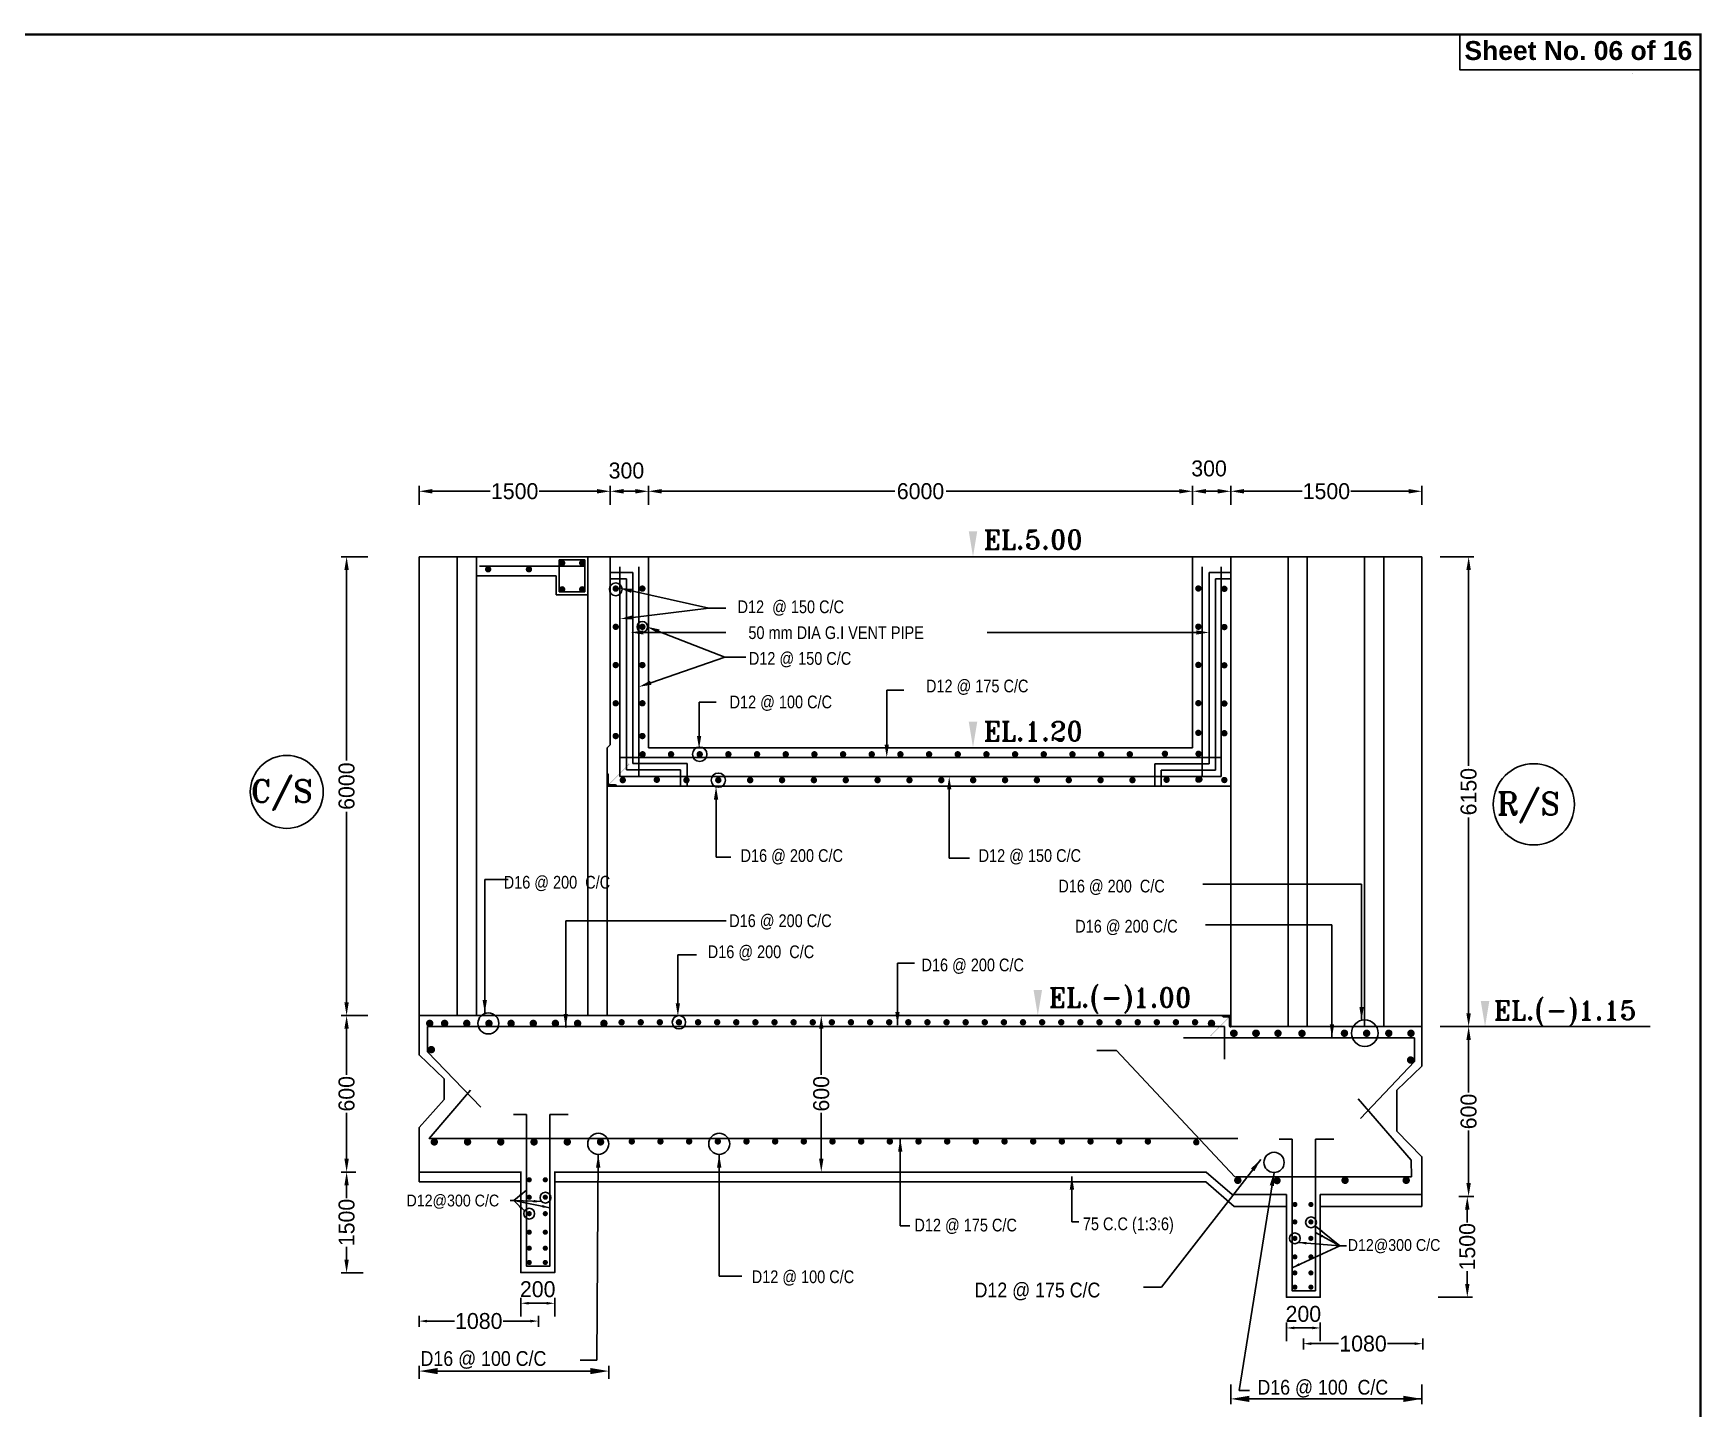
# Model space of a CAD drawing. Extents: x -377620 to 406987, y -326460 to -226264.
# Drawn here: x 50900 to 82320, y -252482 to -226584 of the extents above; entities that cross this region are included whole.
import ezdxf

# ---------------------------------------------------------------- set-up
doc = ezdxf.new("R2010")
doc.units = 0
doc.header["$LTSCALE"] = 300
doc.header["$MEASUREMENT"] = 0
doc.layers.get('DEFPOINTS').update_dxf_attribs({"linetype": 'CONTINUOUS'})
doc.layers.add('LINE', color=7, linetype='CONTINUOUS')
doc.styles.add('BIG', font='ROMANT.SHX')
doc.dimstyles.new('3', dxfattribs={"dimtxt": 225, "dimasz": 350, "dimexe": 100, "dimexo": 25, "dimgap": 9, "dimtad": 0, "dimdec": 0, "dimzin": 0, "dimdsep": 46, "dimtxsty": 'Standard', "dimcen": 0, "dimclrd": 5, "dimclre": 6, "dimclrt": 256, "dimadec": 0, "dimazin": 0, "dimtfac": 1, "dimtdec": 0, "dimtofl": 0, "dimtmove": 2, "dimatfit": 3, "dimfxl": 1, "dimtolj": 1, "dimtzin": 0, "dimarcsym": 0})

# ---------------------------------------------------------------- blocks, each defined once
blk = doc.blocks.new('*D362')
at = {"layer": 'DEFPOINTS', "color": 0}
for p in [(62485, -235207), (61765, -235486), (62485, -235486)]:
    blk.add_point(p, dxfattribs=at)
at = {"layer": 'LINE', "color": 7, "lineweight": -2}
for p, q in [((61765, -235461), (61765, -235107)), ((62015, -235207), (62235, -235207)), ((62485, -235461), (62485, -235107))]:
    blk.add_line(p, q, dxfattribs=at)
at = {"layer": 'LINE', "color": 7}
for points in [[(62015, -235165), (62015, -235249), (61765, -235207)], [(62235, -235165), (62235, -235249), (62485, -235207)]]:
    blk.add_solid(points, dxfattribs=at)
at = {"layer": 'LINE', "color": 7, "insert": (62070, -234818), "char_height": 300, "attachment_point": 5}
blk.add_mtext('\\A1;300', dxfattribs=at)
blk = doc.blocks.new('*D363')
at = {"layer": 'DEFPOINTS', "color": 0}
for p in [(61765, -235207), (58165, -235486), (61765, -235486)]:
    blk.add_point(p, dxfattribs=at)
at = {"layer": 'LINE', "color": 7, "lineweight": -2}
for p, q in [((58165, -235461), (58165, -235107)), ((58415, -235207), (59506, -235207)), ((61515, -235207), (60424, -235207)), ((61765, -235461), (61765, -235107))]:
    blk.add_line(p, q, dxfattribs=at)
at = {"layer": 'LINE', "color": 7}
for points in [[(58415, -235165), (58415, -235249), (58165, -235207)], [(61515, -235165), (61515, -235249), (61765, -235207)]]:
    blk.add_solid(points, dxfattribs=at)
at = {"layer": 'LINE', "color": 7, "insert": (59965, -235207), "char_height": 300, "attachment_point": 5}
blk.add_mtext('\\A1;1500', dxfattribs=at)
blk = doc.blocks.new('*D364')
at = {"layer": 'DEFPOINTS', "color": 0}
for p in [(72733, -235207), (62485, -235486), (72733, -235486)]:
    blk.add_point(p, dxfattribs=at)
at = {"layer": 'LINE', "color": 7, "lineweight": -2}
for p, q in [((62485, -235461), (62485, -235107)), ((62735, -235207), (67125, -235207)), ((72483, -235207), (68093, -235207)), ((72733, -235461), (72733, -235107))]:
    blk.add_line(p, q, dxfattribs=at)
at = {"layer": 'LINE', "color": 7}
for points in [[(62735, -235165), (62735, -235249), (62485, -235207)], [(72483, -235165), (72483, -235249), (72733, -235207)]]:
    blk.add_solid(points, dxfattribs=at)
at = {"layer": 'LINE', "color": 7, "insert": (67609, -235207), "char_height": 300, "attachment_point": 5}
blk.add_mtext('\\A1;6000', dxfattribs=at)
blk = doc.blocks.new('*D365')
at = {"layer": 'DEFPOINTS', "color": 0}
for p in [(73453, -235207), (72733, -235486), (73453, -235486)]:
    blk.add_point(p, dxfattribs=at)
at = {"layer": 'LINE', "color": 7, "lineweight": -2}
for p, q in [((72733, -235461), (72733, -235107)), ((72983, -235207), (73203, -235207)), ((73453, -235461), (73453, -235107))]:
    blk.add_line(p, q, dxfattribs=at)
at = {"layer": 'LINE', "color": 7}
for points in [[(72983, -235165), (72983, -235249), (72733, -235207)], [(73203, -235165), (73203, -235249), (73453, -235207)]]:
    blk.add_solid(points, dxfattribs=at)
at = {"layer": 'LINE', "color": 7, "insert": (73043, -234778), "char_height": 300, "attachment_point": 5}
blk.add_mtext('\\A1;300', dxfattribs=at)
blk = doc.blocks.new('*D366')
at = {"layer": 'DEFPOINTS', "color": 0}
for p in [(77053, -235207), (73453, -235486), (77053, -235486)]:
    blk.add_point(p, dxfattribs=at)
at = {"layer": 'LINE', "color": 7, "lineweight": -2}
for p, q in [((73453, -235461), (73453, -235107)), ((73703, -235207), (74794, -235207)), ((76803, -235207), (75712, -235207)), ((77053, -235461), (77053, -235107))]:
    blk.add_line(p, q, dxfattribs=at)
at = {"layer": 'LINE', "color": 7}
for points in [[(73703, -235165), (73703, -235249), (73453, -235207)], [(76803, -235165), (76803, -235249), (77053, -235207)]]:
    blk.add_solid(points, dxfattribs=at)
at = {"layer": 'LINE', "color": 7, "insert": (75253, -235207), "char_height": 300, "attachment_point": 5}
blk.add_mtext('\\A1;1500', dxfattribs=at)
blk = doc.blocks.new('*D367')
at = {"layer": 'DEFPOINTS', "color": 0}
for p in [(56800, -236440), (57225, -236440), (57225, -245080)]:
    blk.add_point(p, dxfattribs=at)
at = {"layer": 'LINE', "color": 7, "lineweight": -2}
for p, q in [((57200, -236440), (56700, -236440)), ((56800, -236690), (56800, -240276)), ((56800, -244830), (56800, -241244)), ((57200, -245080), (56700, -245080))]:
    blk.add_line(p, q, dxfattribs=at)
at = {"layer": 'LINE', "color": 7}
for points in [[(56758, -236690), (56841, -236690), (56800, -236440)], [(56758, -244830), (56841, -244830), (56800, -245080)]]:
    blk.add_solid(points, dxfattribs=at)
at = {"layer": 'LINE', "color": 7, "insert": (56800, -240760), "char_height": 300, "attachment_point": 5, "rotation": 90}
blk.add_mtext('\\A1;6000', dxfattribs=at)
blk = doc.blocks.new('*D368')
at = {"layer": 'DEFPOINTS', "color": 0}
for p in [(77748, -245288), (77748, -248485), (77932, -248485)]:
    blk.add_point(p, dxfattribs=at)
at = {"layer": 'LINE', "color": 7, "lineweight": -2}
for p, q in [((77773, -245288), (78032, -245288)), ((77932, -245538), (77932, -246528)), ((77932, -248235), (77932, -247246)), ((77773, -248485), (78032, -248485))]:
    blk.add_line(p, q, dxfattribs=at)
at = {"layer": 'LINE', "color": 7}
for points in [[(77890, -245538), (77973, -245538), (77932, -245288)], [(77890, -248235), (77973, -248235), (77932, -248485)]]:
    blk.add_solid(points, dxfattribs=at)
at = {"layer": 'LINE', "color": 7, "insert": (77932, -246887), "char_height": 300, "attachment_point": 5, "rotation": 90}
blk.add_mtext('\\A1;600', dxfattribs=at)
blk = doc.blocks.new('*D369')
at = {"layer": 'DEFPOINTS', "color": 0}
for p in [(57000, -245080), (56800, -248027), (56986, -248027)]:
    blk.add_point(p, dxfattribs=at)
at = {"layer": 'LINE', "color": 7, "lineweight": -2}
for p, q in [((56975, -245080), (56700, -245080)), ((56800, -245330), (56800, -246194)), ((56800, -247777), (56800, -246912)), ((56961, -248027), (56700, -248027))]:
    blk.add_line(p, q, dxfattribs=at)
at = {"layer": 'LINE', "color": 7}
for points in [[(56758, -245330), (56841, -245330), (56800, -245080)], [(56758, -247777), (56841, -247777), (56800, -248027)]]:
    blk.add_solid(points, dxfattribs=at)
at = {"layer": 'LINE', "color": 7, "insert": (56800, -246553), "char_height": 300, "attachment_point": 5, "rotation": 90}
blk.add_mtext('\\A1;600', dxfattribs=at)
blk = doc.blocks.new('*D370')
at = {"layer": 'DEFPOINTS', "color": 0}
for p in [(65587, -245080), (65587, -248027), (65740, -248027)]:
    blk.add_point(p, dxfattribs=at)
at = {"layer": 'LINE', "color": 7, "lineweight": -2}
for p, q in [((65612, -245080), (65840, -245080)), ((65740, -245330), (65740, -246194)), ((65740, -247777), (65740, -246912)), ((65612, -248027), (65840, -248027))]:
    blk.add_line(p, q, dxfattribs=at)
at = {"layer": 'LINE', "color": 7}
for points in [[(65698, -245330), (65781, -245330), (65740, -245080)], [(65698, -247777), (65781, -247777), (65740, -248027)]]:
    blk.add_solid(points, dxfattribs=at)
at = {"layer": 'LINE', "color": 7, "insert": (65740, -246553), "char_height": 300, "attachment_point": 5, "rotation": 90}
blk.add_mtext('\\A1;600', dxfattribs=at)
blk = doc.blocks.new('*D379')
at = {"layer": 'DEFPOINTS', "color": 0}
for p in [(77372, -236440), (77932, -236440), (77372, -245288)]:
    blk.add_point(p, dxfattribs=at)
at = {"layer": 'LINE', "color": 7, "lineweight": -2}
for p, q in [((77397, -236440), (78032, -236440)), ((77932, -236690), (77932, -240380)), ((77932, -245038), (77932, -241348)), ((77397, -245288), (78032, -245288))]:
    blk.add_line(p, q, dxfattribs=at)
at = {"layer": 'LINE', "color": 7}
for points in [[(77890, -236690), (77973, -236690), (77932, -236440)], [(77890, -245038), (77973, -245038), (77932, -245288)]]:
    blk.add_solid(points, dxfattribs=at)
at = {"layer": 'LINE', "color": 7, "insert": (77932, -240864), "char_height": 300, "attachment_point": 5, "rotation": 90}
blk.add_mtext('\\A1;6150', dxfattribs=at)
blk = doc.blocks.new('*D757')
at = {"layer": 'DEFPOINTS', "color": 0}
for p in [(60719, -250498), (60080, -250771), (60719, -250771)]:
    blk.add_point(p, dxfattribs=at)
at = {"layer": 'LINE', "color": 7, "lineweight": -2}
for p, q in [((60080, -250746), (60080, -250398)), ((60719, -250746), (60719, -250398)), ((60230, -250498), (60569, -250498))]:
    blk.add_line(p, q, dxfattribs=at)
at = {"layer": 'LINE', "color": 7}
for points in [[(60230, -250473), (60230, -250523), (60080, -250498)], [(60569, -250473), (60569, -250523), (60719, -250498)]]:
    blk.add_solid(points, dxfattribs=at)
at = {"layer": 'LINE', "color": 7, "insert": (60399, -250235), "char_height": 300, "attachment_point": 5}
blk.add_mtext('\\A1;200', dxfattribs=at)
blk = doc.blocks.new('*D758')
at = {"layer": 'DEFPOINTS', "color": 0}
for p in [(58165, -250834), (58165, -250969), (60413, -250969)]:
    blk.add_point(p, dxfattribs=at)
at = {"layer": 'LINE', "color": 7, "lineweight": -2}
for p, q in [((58165, -250944), (58165, -250734)), ((58315, -250834), (58830, -250834)), ((60263, -250834), (59748, -250834)), ((60413, -250944), (60413, -250734))]:
    blk.add_line(p, q, dxfattribs=at)
at = {"layer": 'LINE', "color": 7}
for points in [[(58315, -250809), (58315, -250859), (58165, -250834)], [(60263, -250809), (60263, -250859), (60413, -250834)]]:
    blk.add_solid(points, dxfattribs=at)
at = {"layer": 'LINE', "color": 7, "insert": (59289, -250834), "char_height": 300, "attachment_point": 5}
blk.add_mtext('\\A1;1080', dxfattribs=at)
blk = doc.blocks.new('*D759')
at = {"layer": 'DEFPOINTS', "color": 0}
for p in [(57000, -248027), (56800, -249926), (57137, -249926)]:
    blk.add_point(p, dxfattribs=at)
at = {"layer": 'LINE', "color": 7, "lineweight": -2}
for p, q in [((56975, -248027), (56700, -248027)), ((56800, -248277), (56800, -248518)), ((56800, -249676), (56800, -249436)), ((57112, -249926), (56700, -249926))]:
    blk.add_line(p, q, dxfattribs=at)
at = {"layer": 'LINE', "color": 7}
for points in [[(56758, -248277), (56841, -248277), (56800, -248027)], [(56758, -249676), (56841, -249676), (56800, -249926)]]:
    blk.add_solid(points, dxfattribs=at)
at = {"layer": 'LINE', "color": 7, "insert": (56800, -248977), "char_height": 300, "attachment_point": 5, "rotation": 90}
blk.add_mtext('\\A1;1500', dxfattribs=at)
blk = doc.blocks.new('*D760')
at = {"layer": 'DEFPOINTS', "color": 0}
for p in [(75138, -250963), (74499, -251236), (75138, -251236)]:
    blk.add_point(p, dxfattribs=at)
at = {"layer": 'LINE', "color": 7, "lineweight": -2}
for p, q in [((74499, -251211), (74499, -250863)), ((74649, -250963), (74988, -250963)), ((75138, -251211), (75138, -250863))]:
    blk.add_line(p, q, dxfattribs=at)
at = {"layer": 'LINE', "color": 7}
for points in [[(74649, -250938), (74649, -250988), (74499, -250963)], [(74988, -250938), (74988, -250988), (75138, -250963)]]:
    blk.add_solid(points, dxfattribs=at)
at = {"layer": 'LINE', "color": 7, "insert": (74819, -250700), "char_height": 300, "attachment_point": 5}
blk.add_mtext('\\A1;200', dxfattribs=at)
blk = doc.blocks.new('*D761')
at = {"layer": 'DEFPOINTS', "color": 0}
for p in [(74819, -251259), (74819, -251394), (77067, -251394)]:
    blk.add_point(p, dxfattribs=at)
at = {"layer": 'LINE', "color": 7, "lineweight": -2}
for p, q in [((74819, -251369), (74819, -251159)), ((74969, -251259), (75484, -251259)), ((76917, -251259), (76402, -251259)), ((77067, -251369), (77067, -251159))]:
    blk.add_line(p, q, dxfattribs=at)
at = {"layer": 'LINE', "color": 7}
for points in [[(74969, -251234), (74969, -251284), (74819, -251259)], [(76917, -251234), (76917, -251284), (77067, -251259)]]:
    blk.add_solid(points, dxfattribs=at)
at = {"layer": 'LINE', "color": 7, "insert": (75943, -251259), "char_height": 300, "attachment_point": 5}
blk.add_mtext('\\A1;1080', dxfattribs=at)
blk = doc.blocks.new('*D762')
at = {"layer": 'DEFPOINTS', "color": 0}
for p in [(77723, -248485), (77333, -250384), (77907, -250384)]:
    blk.add_point(p, dxfattribs=at)
at = {"layer": 'LINE', "color": 7, "lineweight": -2}
for p, q in [((77748, -248485), (78007, -248485)), ((77907, -248735), (77907, -248975)), ((77907, -250134), (77907, -249893)), ((77358, -250384), (78007, -250384))]:
    blk.add_line(p, q, dxfattribs=at)
at = {"layer": 'LINE', "color": 7}
for points in [[(77865, -248735), (77948, -248735), (77907, -248485)], [(77865, -250134), (77948, -250134), (77907, -250384)]]:
    blk.add_solid(points, dxfattribs=at)
at = {"layer": 'LINE', "color": 7, "insert": (77907, -249434), "char_height": 300, "attachment_point": 5, "rotation": 90}
blk.add_mtext('\\A1;1500', dxfattribs=at)

msp = doc.modelspace()

# ---------------------------------------------------------------- linework, layer by layer
at = {"layer": 'LINE', "color": 7}
for p, q in [((58164.611, -236439.6802), (58164.611, -245079.6802)), ((58164.611, -236439.6802), (77052.611, -236439.6802)), ((58884.611, -236439.6802), (58884.611, -245079.6802)), ((59244.611, -236439.6802), (59244.611, -245079.6802)), ((60804.611, -236499.6802), (60804.611, -237099.6802)), ((60804.611, -236499.6802), (61284.611, -236499.6802)), ((61284.611, -236499.6802), (61284.611, -237099.6802)), ((61344.611, -236439.6802), (61344.611, -245079.6802)), ((61764.611, -236439.6802), (61764.611, -239979.6802)), ((62484.611, -236439.6802), (62484.611, -240039.6802)), ((72732.611, -236439.6802), (72732.611, -240039.6802)), ((73452.611, -236439.6802), (73452.611, -240759.6802)), ((74532.611, -236439.6802), (74532.611, -245288.4052)), ((74892.611, -236439.6802), (74892.611, -245288.4052)), ((75972.611, -236439.6802), (75972.611, -245288.4052)), ((76332.611, -236439.6802), (76332.611, -245288.4052)), ((77052.611, -236439.6802), (77052.611, -245288.4052)), ((59244.611, -236799.6802), (60744.611, -236799.6802)), ((59304.611, -236619.6802), (61284.611, -236619.6802)), ((60744.611, -236799.6802), (60744.611, -237159.6802)), ((62191.38, -236734.1439), (61771.38, -236734.1439)), ((62071.38, -236854.1439), (61771.38, -236854.1439)), ((61944.611, -236629.2802), (61944.611, -240579.6802)), ((62071.38, -236854.1439), (62071.38, -240453.3102)), ((62191.38, -236734.1439), (62191.38, -240333.3102)), ((62304.611, -236629.2802), (62304.611, -240579.6802)), ((72912.611, -236629.2802), (72912.611, -240579.6802)), ((73042.6905, -236734.1439), (73042.6905, -240338.7562)), ((73042.6905, -236734.1439), (73462.6905, -236734.1439)), ((73162.6905, -236854.1439), (73162.6905, -240458.7562)), ((73162.6905, -236854.1439), (73462.6905, -236854.1439)), ((73272.611, -236629.2802), (73272.611, -240579.6802)), ((60744.611, -237159.6802), (61344.611, -237159.6802)), ((60804.611, -237099.6802), (61284.611, -237099.6802)), ((62166.6131, -237081.9402), (63619.3065, -237410.1918)), ((62190.8762, -237582.117), (63619.3065, -237410.1918)), ((63619.3065, -237410.1918), (63940.6, -237410.1918)), ((62680.6967, -237846.0667), (63923.651, -238330.6293)), ((62389.3805, -237865.5317), (63943.016, -237865.5317)), ((72804.0556, -237865.5317), (68864.3666, -237865.5317)), ((62528.9464, -238812.1332), (63923.651, -238330.6293)), ((63923.651, -238330.6293), (64317.1192, -238330.6293)), ((63923.651, -238330.6293), (64163.651, -238330.6293)), ((66972.8085, -239978.6554), (66972.8085, -238954.8469)), ((66972.8085, -238954.8469), (67294.1022, -238954.8469)), ((63438.5789, -239818.1718), (63438.5789, -239175.5117)), ((63438.5789, -239175.5117), (63759.8723, -239175.5117)), ((61704.611, -240039.6802), (61764.611, -239979.6802)), ((61704.611, -240039.6802), (61704.611, -240759.6802)), ((62484.611, -240039.6802), (72732.611, -240039.6802)), ((61704.611, -240191.5437), (61704.611, -245079.6802)), ((61944.611, -240219.6802), (73272.611, -240219.6802)), ((63211.38, -240333.3102), (62191.38, -240333.3102)), ((63211.38, -240333.3102), (63211.38, -240753.3102)), ((72022.6905, -240338.7562), (72022.6905, -240758.7562)), ((72022.6905, -240338.7562), (73042.6905, -240338.7562)), ((61704.611, -240520.7434), (61705.4095, -240519.9448)), ((61704.611, -240541.9566), (61718.6514, -240527.9161)), ((61704.611, -240563.1698), (61727.3884, -240540.3924)), ((61704.611, -240584.383), (61728.611, -240560.383)), ((61704.611, -240605.5962), (61728.611, -240581.5962)), ((61704.611, -240626.8094), (61728.611, -240602.8094)), ((61704.611, -240648.0226), (61728.611, -240624.0226)), ((61704.611, -240669.2358), (61728.611, -240645.2358)), ((61704.611, -240690.449), (61728.611, -240666.449)), ((61728.611, -240543.6802), (61728.611, -240711.6802)), ((61944.611, -240579.6802), (73272.611, -240579.6802)), ((63091.38, -240453.3102), (62071.38, -240453.3102)), ((63091.38, -240453.3102), (63091.38, -240753.3102)), ((72142.6905, -240458.7562), (72142.6905, -240758.7562)), ((72142.6905, -240458.7562), (73162.6905, -240458.7562)), ((61704.611, -240711.6622), (61728.611, -240687.6622)), ((61704.611, -240732.8754), (61728.611, -240708.8754)), ((61704.611, -240754.0886), (61733.6128, -240725.0868)), ((61704.611, -240759.6802), (73452.611, -240759.6802)), ((61720.2326, -240759.6802), (61745.7351, -240734.1777)), ((61728.611, -240759.6802), (61884.611, -240759.6802)), ((61741.4458, -240759.6802), (61765.4458, -240735.6802)), ((61752.611, -240735.6802), (61860.611, -240735.6802)), ((61762.659, -240759.6802), (61786.659, -240735.6802)), ((61783.8722, -240759.6802), (61807.8722, -240735.6802)), ((61805.0854, -240759.6802), (61829.0854, -240735.6802)), ((61826.2986, -240759.6802), (61850.2986, -240735.6802)), ((61847.5118, -240759.6802), (61868.3942, -240738.7978)), ((61868.725, -240759.6802), (61879.5725, -240748.8327)), ((68149.7896, -240822.0749), (68149.7896, -242113.3212)), ((73452.611, -240759.6802), (73452.611, -245079.6802)), ((63758.0497, -241011.33), (63758.0497, -242096.1163)), ((63758.0497, -242096.1163), (64033.6099, -242096.1163)), ((68149.7896, -242113.3212), (68528.6848, -242113.3212)), ((63038.3478, -244852.3887), (63038.3478, -243934.8315)), ((63038.3478, -243934.8315), (63390.3684, -243934.8315)), ((67174.5888, -245261.4138), (67174.5888, -244094.7619)), ((67174.5888, -244094.7619), (67497.2743, -244094.7619)), ((58164.611, -245079.6802), (61704.611, -245079.6802)), ((58164.611, -245079.6802), (61704.611, -245079.6802)), ((58322.611, -245288.4052), (73332.611, -245288.4052)), ((61704.611, -245079.6802), (73452.611, -245079.6802)), ((73430.4457, -245079.6802), (73288.7457, -245079.6802)), ((73303.1755, -245079.6802), (73293.3223, -245089.5334)), ((73322.4442, -245079.6802), (73303.476, -245098.6485)), ((73408.6457, -245101.4802), (73310.5457, -245101.4802)), ((73341.7128, -245079.6802), (73319.9128, -245101.4802)), ((73332.611, -245288.4052), (73332.611, -245900.5818)), ((73360.9815, -245079.6802), (73339.1815, -245101.4802)), ((73380.2502, -245079.6802), (73358.4502, -245101.4802)), ((73399.5188, -245079.6802), (73377.7188, -245101.4802)), ((73418.7875, -245079.6802), (73396.9875, -245101.4802)), ((73438.0561, -245079.6802), (73414.8913, -245102.8451)), ((73452.2457, -245084.7593), (73425.9025, -245111.1026)), ((73452.2457, -245104.028), (73430.4457, -245125.828)), ((73430.4457, -245275.8802), (73430.4457, -245123.2802)), ((73452.2457, -245123.2966), (73430.4457, -245145.0966)), ((73452.2457, -245142.5653), (73430.4457, -245164.3653)), ((73452.2457, -245161.8339), (73430.4457, -245183.6339)), ((73452.2457, -245181.1026), (73430.4457, -245202.9026)), ((73452.2457, -245200.3713), (73430.4457, -245222.1713)), ((73452.2457, -245219.6399), (73430.4457, -245241.4399)), ((73452.2457, -245238.9086), (73430.4457, -245260.7086)), ((73452.2457, -245258.1772), (73431.5563, -245278.8667)), ((73452.2457, -245277.4459), (73439.4923, -245290.1993)), ((73452.2457, -245296.7146), (73451.5204, -245297.4399)), ((73452.611, -245079.6802), (73452.611, -245288.4052)), ((73452.611, -245288.4052), (77052.611, -245288.4052)), ((77475.0216, -245288.4052), (81351.4539, -245288.4052)), ((72561.3537, -245497.1302), (76913.0216, -245497.1302)), ((76913.0216, -245497.1302), (76913.0216, -245946.8376)), ((70929, -245740.555), (71298, -245740.555)), ((73528.7778, -248119.2131), (71298, -245740.555)), ((76913.0216, -245946.8376), (75893.5321, -247016.622)), ((58352.0216, -247395.8846), (73586, -247395.8846)), ((76857.0216, -248119.2131), (76846.8132, -247803.413)), ((60079.5695, -248027.2014), (58164.611, -248027.2014)), ((58164.611, -248212.0889), (58989.5728, -248212.0889)), ((60079.5695, -248212.0889), (58164.611, -248212.0889)), ((72991.5648, -248027.2014), (60718.5695, -248027.2014)), ((72983.1961, -248212.0889), (60718.5695, -248212.0889)), ((73517.1405, -248677.0854), (72983.1961, -248212.0889)), ((73479.0455, -248451.7339), (72991.5648, -248027.2014)), ((76857.0216, -248119.2131), (73543.7778, -248119.2131)), ((73479.0455, -248451.7339), (74499.3595, -248451.7339)), ((75138.3595, -248451.7339), (77052.611, -248451.7339)), ((73517.1405, -248677.0854), (74499.3595, -248677.0854)), ((75138.3595, -248677.0854), (77052.611, -248677.0854)), ((58164.611, -251923.313), (58164.611, -251675.313)), ((58514.611, -251775.313), (59867.861, -251775.313)), ((61387.0728, -251775.313), (59261.5573, -251775.313)), ((61737.0728, -251923.313), (61737.0728, -251675.313)), ((73452.611, -252026.038), (73452.611, -252399.038)), ((73610.8855, -252142.038), (73805.8855, -252142.038)), ((73802.611, -252299.038), (75155.861, -252299.038)), ((77052.611, -252299.038), (75155.861, -252299.038)), ((77052.611, -252026.038), (77052.611, -252399.038))]:
    msp.add_line(p, q, dxfattribs=at)
at = {"layer": 'LINE'}
for p, q in [((60186.5695, -246943.0334), (59944.5695, -246943.0334)), ((60627.5695, -246943.0334), (60972.5695, -246943.0334)), ((74606.3595, -247408.0299), (74364.3595, -247408.0299)), ((75047.3595, -247408.0299), (75392.3595, -247408.0299))]:
    msp.add_line(p, q, dxfattribs=at)
at = {"layer": 'LINE', "color": 7, "lineweight": 40, "const_width": 42.8247}
msp.add_lwpolyline([(21793.6292, -269390.8367), (82298.8292, -269390.8367), (82298.8292, -226605.0167), (21793.6292, -226605.0167)], close=True, dxfattribs=at)
at = {"layer": 'LINE'}
msp.add_lwpolyline([(82298.8292, -226605.0167), (77764.8292, -226605.0167), (77764.8292, -227270.0167), (82298.8292, -227270.0167)], close=True, dxfattribs=at)
at = {"layer": 'LINE', "color": 7}
for points, const_width in [([(60829.4845, -236558.1332, 1), (60889.4845, -236558.1332, 1)], 60), ([(61207.361, -236558.1332, 1), (61267.361, -236558.1332, 1)], 60), ([(59436.0651, -236676.0996, 1), (59496.0651, -236676.0996, 1)], 60), ([(60203.6267, -236676.0996, 1), (60263.6267, -236676.0996, 1)], 60), ([(60829.4845, -237053.5923, 1), (60889.4845, -237053.5923, 1)], 60), ([(61207.361, -237053.5923, 1), (61267.361, -237053.5923, 1)], 60), ([(61838.6033, -237039.6802, 1), (61898.6033, -237039.6802, 1)], 60), ([(62340.2033, -237039.6802, 1), (62400.2033, -237039.6802, 1)], 60), ([(72811.4033, -237037.2802, 1), (72871.4033, -237037.2802, 1)], 60), ([(73301.0033, -237044.4802, 1), (73361.0033, -237044.4802, 1)], 60), ([(61838.6033, -237759.6802, 1), (61898.6033, -237759.6802, 1)], 60), ([(62340.2033, -237759.6802, 1), (62400.2033, -237759.6802, 1)], 60), ([(72811.4033, -237757.2802, 1), (72871.4033, -237757.2802, 1)], 60), ([(73301.0033, -237764.4802, 1), (73361.0033, -237764.4802, 1)], 60), ([(61838.6033, -238479.6802, 1), (61898.6033, -238479.6802, 1)], 60), ([(62340.2033, -238479.6802, 1), (62400.2033, -238479.6802, 1)], 60), ([(72811.4033, -238477.2802, 1), (72871.4033, -238477.2802, 1)], 60), ([(73301.0033, -238484.4802, 1), (73361.0033, -238484.4802, 1)], 60), ([(61838.6033, -239199.6802, 1), (61898.6033, -239199.6802, 1)], 60), ([(62340.2033, -239199.6802, 1), (62400.2033, -239199.6802, 1)], 60), ([(72811.4033, -239197.2802, 1), (72871.4033, -239197.2802, 1)], 60), ([(73301.0033, -239204.4802, 1), (73361.0033, -239204.4802, 1)], 60), ([(72811.4033, -239756.2261, 1), (72871.4033, -239756.2261, 1)], 60), ([(73301.0033, -239763.4261, 1), (73361.0033, -239763.4261, 1)], 60), ([(61838.6033, -239816.2757, 1), (61898.6033, -239816.2757, 1)], 60), ([(62340.2033, -239816.2757, 1), (62400.2033, -239816.2757, 1)], 60), ([(62344.5869, -240159.6802, 1), (62404.5869, -240159.6802, 1)], 60), ([(62880.2033, -240159.6802, 1), (62940.2033, -240159.6802, 1)], 60), ([(63420.2033, -240159.6802, 1), (63480.2033, -240159.6802, 1)], 60), ([(63960.2033, -240159.6802, 1), (64020.2033, -240159.6802, 1)], 60), ([(64500.2033, -240159.6802, 1), (64560.2033, -240159.6802, 1)], 60), ([(65040.2033, -240159.6802, 1), (65100.2033, -240159.6802, 1)], 60), ([(65580.2033, -240159.6802, 1), (65640.2033, -240159.6802, 1)], 60), ([(66120.2033, -240159.6802, 1), (66180.2033, -240159.6802, 1)], 60), ([(66660.2033, -240159.6802, 1), (66720.2033, -240159.6802, 1)], 60), ([(67200.2033, -240159.6802, 1), (67260.2033, -240159.6802, 1)], 60), ([(67740.2033, -240159.6802, 1), (67800.2033, -240159.6802, 1)], 60), ([(68280.2033, -240159.6802, 1), (68340.2033, -240159.6802, 1)], 60), ([(68820.2033, -240159.6802, 1), (68880.2033, -240159.6802, 1)], 60), ([(69360.2033, -240159.6802, 1), (69420.2033, -240159.6802, 1)], 60), ([(69900.2033, -240159.6802, 1), (69960.2033, -240159.6802, 1)], 60), ([(70440.2033, -240159.6802, 1), (70500.2033, -240159.6802, 1)], 60), ([(70980.2033, -240159.6802, 1), (71040.2033, -240159.6802, 1)], 60), ([(71520.2033, -240159.6802, 1), (71580.2033, -240159.6802, 1)], 60), ([(72182.6033, -240150.0802, 1), (72242.6033, -240150.0802, 1)], 60), ([(72815.959, -240150.0802, 1), (72875.959, -240150.0802, 1)], 60), ([(61970.6033, -240646.8802, 1), (62030.6033, -240646.8802, 1)], 60), ([(62612.0085, -240639.6802, 1), (62672.0085, -240639.6802, 1)], 60), ([(63170.6033, -240646.8802, 1), (63230.6033, -240646.8802, 1)], 60), ([(63770.6033, -240646.8802, 1), (63830.6033, -240646.8802, 1)], 60), ([(64370.6033, -240646.8802, 1), (64430.6033, -240646.8802, 1)], 60), ([(64970.6033, -240646.8802, 1), (65030.6033, -240646.8802, 1)], 60), ([(65570.6033, -240646.8802, 1), (65630.6033, -240646.8802, 1)], 60), ([(66170.6033, -240646.8802, 1), (66230.6033, -240646.8802, 1)], 60), ([(66770.6033, -240646.8802, 1), (66830.6033, -240646.8802, 1)], 60), ([(67370.6033, -240646.8802, 1), (67430.6033, -240646.8802, 1)], 60), ([(67970.6033, -240646.8802, 1), (68030.6033, -240646.8802, 1)], 60), ([(68570.6033, -240646.8802, 1), (68630.6033, -240646.8802, 1)], 60), ([(69170.6033, -240646.8802, 1), (69230.6033, -240646.8802, 1)], 60), ([(69770.6033, -240646.8802, 1), (69830.6033, -240646.8802, 1)], 60), ([(70370.6033, -240646.8802, 1), (70430.6033, -240646.8802, 1)], 60), ([(70970.6033, -240646.8802, 1), (71030.6033, -240646.8802, 1)], 60), ([(71570.6033, -240646.8802, 1), (71630.6033, -240646.8802, 1)], 60), ([(72213.8033, -240639.6802, 1), (72273.8033, -240639.6802, 1)], 60), ([(72811.4033, -240637.2802, 1), (72871.4033, -240637.2802, 1)], 60), ([(72830.6033, -240632.4802, 1), (72890.6033, -240632.4802, 1)], 60), ([(73301.0033, -240644.4802, 1), (73361.0033, -240644.4802, 1)], 60), ([(58329.8411, -245227.1792, 1), (58399.4161, -245227.1792, 1)], 69.575), ([(58611.2911, -245227.1792, 1), (58680.8661, -245227.1792, 1)], 69.575), ([(59028.7411, -245227.1792, 1), (59098.3161, -245227.1792, 1)], 69.575), ([(59446.1911, -245227.1792, 1), (59515.7661, -245227.1792, 1)], 69.575), ([(59863.6411, -245227.1792, 1), (59933.2161, -245227.1792, 1)], 69.575), ([(60281.0911, -245227.1792, 1), (60350.6661, -245227.1792, 1)], 69.575), ([(60698.5411, -245227.1792, 1), (60768.1161, -245227.1792, 1)], 69.575), ([(61115.9911, -245227.1792, 1), (61185.5661, -245227.1792, 1)], 69.575), ([(61610.4366, -245227.1792, 1), (61680.0116, -245227.1792, 1)], 69.575), ([(61949.0033, -245206.8802, 1), (62009.0033, -245206.8802, 1)], 60), ([(62309.0033, -245206.8802, 1), (62369.0033, -245206.8802, 1)], 60), ([(62669.0033, -245206.8802, 1), (62729.0033, -245206.8802, 1)], 60), ([(63029.0033, -245206.8802, 1), (63089.0033, -245206.8802, 1)], 60), ([(63389.0033, -245206.8802, 1), (63449.0033, -245206.8802, 1)], 60), ([(63749.0033, -245206.8802, 1), (63809.0033, -245206.8802, 1)], 60), ([(64109.0033, -245206.8802, 1), (64169.0033, -245206.8802, 1)], 60), ([(64469.0033, -245206.8802, 1), (64529.0033, -245206.8802, 1)], 60), ([(64829.0033, -245206.8802, 1), (64889.0033, -245206.8802, 1)], 60), ([(65189.0033, -245206.8802, 1), (65249.0033, -245206.8802, 1)], 60), ([(65549.0033, -245206.8802, 1), (65609.0033, -245206.8802, 1)], 60), ([(65909.0033, -245206.8802, 1), (65969.0033, -245206.8802, 1)], 60), ([(66269.0033, -245206.8802, 1), (66329.0033, -245206.8802, 1)], 60), ([(66629.0033, -245206.8802, 1), (66689.0033, -245206.8802, 1)], 60), ([(66989.0033, -245206.8802, 1), (67049.0033, -245206.8802, 1)], 60), ([(67349.0033, -245206.8802, 1), (67409.0033, -245206.8802, 1)], 60), ([(67709.0033, -245206.8802, 1), (67769.0033, -245206.8802, 1)], 60), ([(68069.0033, -245206.8802, 1), (68129.0033, -245206.8802, 1)], 60), ([(68429.0033, -245206.8802, 1), (68489.0033, -245206.8802, 1)], 60), ([(68789.0033, -245206.8802, 1), (68849.0033, -245206.8802, 1)], 60), ([(69149.0033, -245206.8802, 1), (69209.0033, -245206.8802, 1)], 60), ([(69509.0033, -245206.8802, 1), (69569.0033, -245206.8802, 1)], 60), ([(69869.0033, -245206.8802, 1), (69929.0033, -245206.8802, 1)], 60), ([(70229.0033, -245206.8802, 1), (70289.0033, -245206.8802, 1)], 60), ([(70589.0033, -245206.8802, 1), (70649.0033, -245206.8802, 1)], 60), ([(70949.0033, -245206.8802, 1), (71009.0033, -245206.8802, 1)], 60), ([(71309.0033, -245206.8802, 1), (71369.0033, -245206.8802, 1)], 60), ([(71669.0033, -245206.8802, 1), (71729.0033, -245206.8802, 1)], 60), ([(72029.0033, -245206.8802, 1), (72089.0033, -245206.8802, 1)], 60), ([(72389.0033, -245206.8802, 1), (72449.0033, -245206.8802, 1)], 60), ([(72749.0033, -245206.8802, 1), (72809.0033, -245206.8802, 1)], 60), ([(73054.1692, -245227.1792, 1), (73123.7442, -245227.1792, 1)], 69.575), ([(73471.6192, -245413.8138, 1), (73541.1942, -245413.8138, 1)], 69.575), ([(73478.6061, -245413.8138, 1), (73548.1811, -245413.8138, 1)], 69.575), ([(73889.0692, -245413.8138, 1), (73958.6442, -245413.8138, 1)], 69.575), ([(73896.0561, -245413.8138, 1), (73965.6311, -245413.8138, 1)], 69.575), ([(74306.5192, -245413.8138, 1), (74376.0942, -245413.8138, 1)], 69.575), ([(74758.1278, -245416.7588, 1), (74827.7028, -245416.7588, 1)], 69.575), ([(75558.8692, -245413.8138, 1), (75628.4442, -245413.8138, 1)], 69.575), ([(75976.3192, -245413.8138, 1), (76045.8942, -245413.8138, 1)], 69.575), ([(76393.7692, -245413.8138, 1), (76463.3442, -245413.8138, 1)], 69.575), ([(76811.2192, -245413.8138, 1), (76880.7942, -245413.8138, 1)], 69.575), ([(58361.7771, -245721.7658, 1), (58431.3521, -245721.7658, 1)], 69.575), ([(76803.398, -245916.9185, 1), (76872.973, -245916.9185, 1)], 69.575), ([(58416.4811, -247459.8936, 1), (58486.0561, -247459.8936, 1)], 69.575), ([(59042.6561, -247459.8936, 1), (59112.2311, -247459.8936, 1)], 69.575), ([(59668.8311, -247459.8936, 1), (59738.4061, -247459.8936, 1)], 69.575), ([(60295.0061, -247459.8936, 1), (60364.5811, -247459.8936, 1)], 69.575), ([(60921.1811, -247459.8936, 1), (60990.7561, -247459.8936, 1)], 69.575), ([(61547.3561, -247459.8936, 1), (61616.9311, -247459.8936, 1)], 69.575), ([(62141.0033, -247451.0846, 1), (62201.0033, -247451.0846, 1)], 60), ([(62681.0033, -247451.0846, 1), (62741.0033, -247451.0846, 1)], 60), ([(63221.0033, -247451.0846, 1), (63281.0033, -247451.0846, 1)], 60), ([(63761.0033, -247451.0846, 1), (63821.0033, -247451.0846, 1)], 60), ([(64301.0033, -247451.0846, 1), (64361.0033, -247451.0846, 1)], 60), ([(64841.0033, -247451.0846, 1), (64901.0033, -247451.0846, 1)], 60), ([(65381.0033, -247451.0846, 1), (65441.0033, -247451.0846, 1)], 60), ([(65921.0033, -247451.0846, 1), (65981.0033, -247451.0846, 1)], 60), ([(66461.0033, -247451.0846, 1), (66521.0033, -247451.0846, 1)], 60), ([(67001.0033, -247451.0846, 1), (67061.0033, -247451.0846, 1)], 60), ([(67541.0033, -247451.0846, 1), (67601.0033, -247451.0846, 1)], 60), ([(68081.0033, -247451.0846, 1), (68141.0033, -247451.0846, 1)], 60), ([(68621.0033, -247451.0846, 1), (68681.0033, -247451.0846, 1)], 60), ([(69161.0033, -247451.0846, 1), (69221.0033, -247451.0846, 1)], 60), ([(69701.0033, -247451.0846, 1), (69761.0033, -247451.0846, 1)], 60), ([(70241.0033, -247451.0846, 1), (70301.0033, -247451.0846, 1)], 60), ([(70781.0033, -247451.0846, 1), (70841.0033, -247451.0846, 1)], 60), ([(71321.0033, -247451.0846, 1), (71381.0033, -247451.0846, 1)], 60), ([(71861.0033, -247451.0846, 1), (71921.0033, -247451.0846, 1)], 60), ([(72773.0033, -247466.0846, 1), (72833.0033, -247466.0846, 1)], 60), ([(60215.4793, -248172.7278, 1), (60264.1818, -248172.7278, 1)], 48.7025), ([(60517.4793, -248172.7278, 1), (60566.1818, -248172.7278, 1)], 48.7025), ([(73550.0353, -248182.976, 1), (73619.6103, -248182.976, 1)], 69.575), ([(74288.385, -248187.5571, 1), (74357.96, -248187.5571, 1)], 69.575), ([(75570.0353, -248182.976, 1), (75639.6103, -248182.976, 1)], 69.575), ([(76721.0353, -248182.976, 1), (76790.6103, -248182.976, 1)], 69.575), ([(60215.4793, -248501.7278, 1), (60264.1818, -248501.7278, 1)], 48.7025), ([(60517.4793, -248501.7278, 1), (60566.1818, -248501.7278, 1)], 48.7025), ([(60215.4793, -248810.7278, 1), (60264.1818, -248810.7278, 1)], 48.7025), ([(60517.4793, -248810.7278, 1), (60566.1818, -248810.7278, 1)], 48.7025), ([(74635.2693, -248637.7243, 1), (74683.9718, -248637.7243, 1)], 48.7025), ([(74937.2693, -248637.7243, 1), (74985.9718, -248637.7243, 1)], 48.7025), ([(60215.4793, -249159.7278, 1), (60264.1818, -249159.7278, 1)], 48.7025), ([(60517.4793, -249159.7278, 1), (60566.1818, -249159.7278, 1)], 48.7025), ([(74635.2693, -248966.7243, 1), (74683.9718, -248966.7243, 1)], 48.7025), ([(74937.2693, -248966.7243, 1), (74985.9718, -248966.7243, 1)], 48.7025), ([(60215.4793, -249461.7278, 1), (60264.1818, -249461.7278, 1)], 48.7025), ([(60517.4793, -249461.7278, 1), (60566.1818, -249461.7278, 1)], 48.7025), ([(74635.2693, -249275.7243, 1), (74683.9718, -249275.7243, 1)], 48.7025), ([(74937.2693, -249275.7243, 1), (74985.9718, -249275.7243, 1)], 48.7025), ([(60215.4793, -249729.7278, 1), (60264.1818, -249729.7278, 1)], 48.7025), ([(60517.4793, -249729.7278, 1), (60566.1818, -249729.7278, 1)], 48.7025), ([(74635.2693, -249624.7243, 1), (74683.9718, -249624.7243, 1)], 48.7025), ([(74937.2693, -249624.7243, 1), (74985.9718, -249624.7243, 1)], 48.7025), ([(74635.2693, -249926.7243, 1), (74683.9718, -249926.7243, 1)], 48.7025), ([(74937.2693, -249926.7243, 1), (74985.9718, -249926.7243, 1)], 48.7025), ([(74635.2693, -250194.7243, 1), (74683.9718, -250194.7243, 1)], 48.7025), ([(74937.2693, -250194.7243, 1), (74985.9718, -250194.7243, 1)], 48.7025)]:
    msp.add_lwpolyline(points, format="xyb", close=True, dxfattribs=dict(at, const_width=const_width))
for points, const_width in [([(61736.7968, -240728.6766), (62118.6344, -240346.8389, 0.9678838557), (62113.2242, -240341.0635, 0.0790692396), (62105.3098, -240350.5971, -2.6524512873)], 4.8), ([(73423.0103, -245107.8419), (73076.1744, -245454.6778, 0.9678838557), (73081.0887, -245459.9238, 0.0790692396), (73088.2777, -245451.2641, -2.6524512873)], 4.36)]:
    msp.add_lwpolyline(points, format="xyb", dxfattribs=dict(at, const_width=const_width))
for points in [[(58164.611, -245079.6802), (58164.611, -245821.9867), (58636.703, -246273.7832), (58636.703, -246660.6124), (58164.611, -247190.5437), (58164.611, -248212.0889)], [(58322.611, -245288.4052), (58322.611, -245760.8579), (59327.0241, -246802.4596)], [(77052.611, -245288.4052), (77052.611, -246030.7117), (76580.5189, -246482.5082), (76580.5189, -247256.1666), (77052.611, -247738.5265), (77052.611, -248677.0854)], [(58352.0216, -247395.8846), (58352.0216, -247395.8846), (59133.3307, -246482.6448)], [(76846.8132, -247803.413), (76846.8132, -247803.413), (75851.07, -246647.9693)]]:
    msp.add_lwpolyline(points, dxfattribs=at)
at = {"layer": 'LINE'}
for points in [[(60627.5695, -246943.0334), (60627.5695, -249797.0334), (60186.5695, -249797.0334), (60186.5695, -246943.0334)], [(75047.3595, -247408.0299), (75047.3595, -250262.0299), (74606.3595, -250262.0299), (74606.3595, -247408.0299)], [(60718.5695, -248019.9133), (60718.5695, -249919.0334), (60079.5695, -249919.0334), (60079.5695, -248019.9133)], [(75138.3595, -248451.7339), (75138.3595, -250384.0299), (74499.3595, -250384.0299), (74499.3595, -248451.7339)]]:
    msp.add_lwpolyline(points, dxfattribs=at)
at = {"layer": 'LINE', "color": 7}
for centre, radius in [((61868.6033, -237053.2117), 119.5759), ((62370.2033, -237759.6802), 98.8081), ((63450.2033, -240159.6802), 135.8416), ((55673.2693, -240868.0113), 687.184), ((79159.1023, -241102.444), 764.2117), ((63800.6033, -240646.8802), 133.9765), ((59469.3681, -245228.2836), 197.7966), ((63059.0033, -245206.8802), 126.0197), ((75976.4637, -245410.6472), 250.4724), ((61539.8398, -247495.7318), 197.7966), ((63816.8398, -247495.7318), 197.7966), ((74266.834, -247845.9889), 190.1589)]:
    msp.add_circle(centre, radius, dxfattribs=at)
at = {"layer": 'LINE'}
for centre in [(60543.8306, -248509.7278), (60239.8306, -248810.7278), (74963.6206, -248974.7243), (74659.6206, -249275.7243)]:
    msp.add_circle(centre, 101.3056, dxfattribs=at)
at = {"layer": 'LINE', "color": 7}
for centre, radius, start, end in [((80037.3498, -226756.3028), 1138.7484, 329.0412438, 329.07629497), ((61693.3819, -240554.9094), 36.9755, 17.67945021, 72.32054979), ((61728.611, -240711.6802), 0, 270, 0), ((61728.611, -240711.6802), 0, 45, 0), ((61754.7128, -240709.5784), 26.1863, 184.60372019, 265.39627981), ((61852.108, -240768.1832), 33.5968, 14.66036337, 75.33963662), ((73318.2693, -245071.9567), 30.5171, 194.66036337, 255.33963662), ((73406.7366, -245125.1894), 23.7859, 4.60372019, 85.39627981), ((73430.4457, -245123.2802), 0, 90, 180), ((73430.4457, -245123.2802), 0, 225, 180), ((73462.4455, -245265.6804), 33.586, 197.67945021, 252.32054979)]:
    msp.add_arc(centre, radius, start, end, dxfattribs=at)
for points in [[(68677.4388, -235959.6802), (68517.4388, -235959.6802), (68597.4388, -236439.6802)], [(62157.797, -237120.9565), (62175.4293, -237042.9238), (61932.515, -237029.0432)], [(62195.6561, -237621.8304), (62186.0964, -237542.4036), (61952.5959, -237610.7963)], [(62389.3805, -237905.5317), (62389.3805, -237825.5317), (62149.3805, -237865.5317)], [(62666.1679, -237883.3348), (62695.2256, -237808.7986), (62457.0881, -237758.8935)], [(72804.0556, -237825.5317), (72804.0556, -237905.5317), (73044.0556, -237865.5317)], [(62541.9998, -238849.9434), (62515.8929, -238774.3231), (62302.0855, -238890.454)], [(68677.4388, -239547.9177), (68517.4388, -239547.9177), (68597.4388, -240027.9177)], [(63478.5789, -239818.1718), (63398.5789, -239818.1718), (63438.5789, -240058.1718)], [(67012.8085, -239978.6554), (66932.8085, -239978.6554), (66972.8085, -240218.6554)], [(68109.7896, -240822.0749), (68189.7896, -240822.0749), (68149.7896, -240582.0749)], [(63718.0497, -241011.33), (63798.0497, -241011.33), (63758.0497, -240771.33)], [(69897.5062, -244599.6802), (69737.5062, -244599.6802), (69817.5062, -245079.6802)], [(63078.3478, -244852.3887), (62998.3478, -244852.3887), (63038.3478, -245092.3887)], [(67214.5888, -245013.5675), (67134.5888, -245013.5675), (67174.5888, -245253.5675)], [(78320.8835, -244808.4052), (78160.8835, -244808.4052), (78240.8835, -245288.4052)], [(58514.611, -251716.9797), (58514.611, -251833.6463), (58164.611, -251775.313)], [(61387.0728, -251716.9797), (61387.0728, -251833.6463), (61737.0728, -251775.313)], [(73802.611, -252240.7047), (73802.611, -252357.3713), (73452.611, -252299.038)], [(76702.611, -252240.7047), (76702.611, -252357.3713), (77052.611, -252299.038)]]:
    msp.add_solid(points, dxfattribs=at)

# ---------------------------------------------------------------- texts
at = {"layer": 'LINE', "color": 7, "style": 'BIG'}
for s, height, p in [('EL.5.00', 360, (68797.9755, -236297.6078)), ('EL.1.20', 360, (68797.9755, -239905.4392)), ('C/S', 425, (54996.3441, -241064.4065)), ('R/S', 425, (78466.8183, -241300.6363)), ('EL.(-)1.00', 360, (70024.263, -244920.749)), ('EL.(-)1.15', 360, (78404.3498, -245160.1567))]:
    msp.add_text(s, height=height, dxfattribs=at).set_placement(p)
at = {"layer": 'LINE', "color": 7}
for s, height, width, p in [('D12  @ 150 C/C', 240, 0.85, (64162.8592, -237502.1202)), ('50 mm DIA G.I VENT PIPE', 240, 0.85, (64367.1364, -237989.3601)), ('D12 @ 150 C/C', 240, 0.85, (64375.3586, -238474.6375)), ('D12 @ 175 C/C', 240, 0.85, (67711.8198, -238993.5319)), ('D12 @ 100 C/C', 240, 0.85, (64012.8121, -239294.4387)), ('D16 @ 200 C/C', 240, 0.85, (64219.4824, -242187.6699)), ('D12 @ 150 C/C', 240, 0.85, (68702.7322, -242187.6699)), ('D16 @ 200  C/C', 240, 0.85, (59758.5864, -242689.6655)), ('D16 @ 200  C/C', 240, 0.85, (70204.3266, -242761.8272)), ('D16 @ 200 C/C', 240, 0.85, (64006.0022, -243413.7307)), ('D16 @ 200 C/C', 240, 0.85, (70522.8068, -243517.296)), ('D16 @ 200  C/C', 240, 0.85, (63601.6425, -243999.1683)), ('D16 @ 200 C/C', 240, 0.85, (67627.0334, -244247.0146)), ('D12@300 C/C', 222.64, 0.9, (57927.5187, -248674.7305)), ('D12 @ 175 C/C', 240, 0.85, (67494.2312, -249145.4579)), ('75 C.C (1:3:6)', 240, 0.85, (70666.312, -249122.603)), ('D12@300 C/C', 222.64, 0.9, (75654.3087, -249512.727)), ('D12 @ 100 C/C', 240, 0.85, (64430.285, -250118.8932)), ('D12 @ 175 C/C', 278.3, 0.9, (68626.9395, -250387.9187)), ('D16 @ 100 C/C', 278.3, 0.9, (58192.5784, -251677.5101)), ('D16 @ 100  C/C', 278.3, 0.9, (73954.4237, -252218.6816))]:
    msp.add_text(s, height=height, dxfattribs=dict(at, width=width)).set_placement(p)
at = {"layer": 'LINE', "color": 7, "insert": (79998.1184, -227090.0744), "char_height": 356.60793, "width": 18855.950215, "attachment_point": 8}
msp.add_mtext('{\\fArial|b1|i0|c0|p34;Sheet No. 06 of 16}', dxfattribs=at)

# ---------------------------------------------------------------- dimensions: what is measured, and where the dimension line sits
at = {"layer": 'LINE', "color": 7}
for base, p1, p2, picture, middle in [((62484.611, -235207.0427), (61764.611, -235486.0711), (62484.611, -235486.0711), '*D362', (62070.1951, -234817.93)), ((73452.611, -235207.0427), (72732.611, -235486.0711), (73452.611, -235486.0711), '*D365', (73043.1691, -234777.512))]:
    dim = msp.add_linear_dim(base=base, p1=p1, p2=p2, text='300', dimstyle='3', override={"dimtxt": 300, "dimasz": 250, "dimclrd": 7, "dimclre": 7, "dimclrt": 7}, dxfattribs=at)
    dim.commit()
    dim.dimension.update_dxf_attribs({"geometry": picture, "text_midpoint": middle, "dimtype": 160})
for base, p1, p2, text, override, picture, middle in [((61764.611, -235207.0427), (58164.611, -235486.0711), (61764.611, -235486.0711), '1500', {"dimtxt": 300, "dimasz": 250, "dimclrd": 7, "dimclre": 7, "dimclrt": 7}, '*D363', (59964.611, -235207.0427)), ((72732.611, -235207.0427), (62484.611, -235486.0711), (72732.611, -235486.0711), '6000', {"dimtxt": 300, "dimasz": 250, "dimclrd": 7, "dimclre": 7, "dimclrt": 7}, '*D364', (67608.611, -235207.0427)), ((77052.611, -235207.0427), (73452.611, -235486.0711), (77052.611, -235486.0711), '1500', {"dimtxt": 300, "dimasz": 250, "dimclrd": 7, "dimclre": 7, "dimclrt": 7}, '*D366', (75252.611, -235207.0427)), ((60718.5695, -250498.0334), (60079.5695, -250771.0334), (60718.5695, -250771.0334), '200', {"dimtxt": 300, "dimasz": 150, "dimclrd": 7, "dimclre": 7, "dimclrt": 7}, '*D757', (60399.0695, -250234.5334)), ((58164.611, -250834.0334), (60412.5695, -250969.0334), (58164.611, -250969.0334), '1080', {"dimtxt": 300, "dimasz": 150, "dimclrd": 7, "dimclre": 7, "dimclrt": 7}, '*D758', (59288.5902, -250834.0334)), ((75138.3595, -250963.0299), (74499.3595, -251236.0299), (75138.3595, -251236.0299), '200', {"dimtxt": 300, "dimasz": 150, "dimclrd": 7, "dimclre": 7, "dimclrt": 7}, '*D760', (74818.8595, -250699.5299)), ((74818.8595, -251259.0299), (77066.818, -251394.0299), (74818.8595, -251394.0299), '1080', {"dimtxt": 300, "dimasz": 150, "dimclrd": 7, "dimclre": 7, "dimclrt": 7}, '*D761', (75942.8387, -251259.0299))]:
    dim = msp.add_linear_dim(base=base, p1=p1, p2=p2, text=text, dimstyle='3', override=override, dxfattribs=at)
    dim.commit()
    dim.dimension.update_dxf_attribs({"geometry": picture, "text_midpoint": middle})
for base, p1, p2, text, picture, middle in [((56799.6832, -236439.6802), (57225.1359, -245079.6802), (57225.1359, -236439.6802), '6000', '*D367', (56799.6832, -240759.6802)), ((77931.5989, -236439.6802), (77371.5244, -245288.4052), (77371.5244, -236439.6802), '6150', '*D379', (77931.5989, -240864.0427)), ((56799.542, -248027.2014), (56999.588, -245079.6802), (56986.4404, -248027.2014), '600', '*D369', (56799.542, -246553.4408)), ((65739.6872, -248027.2014), (65586.6035, -245079.6802), (65586.6035, -248027.2014), '600', '*D370', (65739.6872, -246553.4408)), ((77931.5989, -248484.705), (77747.9085, -245288.4052), (77747.9085, -248484.705), '600', '*D368', (77931.5989, -246886.5551)), ((56799.542, -249926.3215), (56999.588, -248027.2014), (57137.1201, -249926.3215), '1500', '*D759', (56799.542, -248976.7614)), ((77906.5989, -250384.0299), (77722.9085, -248484.705), (77333, -250384.0299), '1500', '*D762', (77906.5989, -249434.3674))]:
    dim = msp.add_linear_dim(base=base, p1=p1, p2=p2, angle=90, text=text, dimstyle='3', override={"dimtxt": 300, "dimasz": 250, "dimclrd": 7, "dimclre": 7, "dimclrt": 7}, dxfattribs=at)
    dim.commit()
    dim.dimension.update_dxf_attribs({"geometry": picture, "text_midpoint": middle})

# ---------------------------------------------------------------- leaders
for points, override in [([(59402.0584, -245034.4945), (59402.0584, -242518.8029), (59845.3436, -242518.8029)], {"dimtxt": 300, "dimasz": 250, "dimclrd": 7, "dimclre": 7, "dimclrt": 7}), ([(75915.9299, -245167.5996), (75915.9299, -242604.214), (72923.6445, -242604.214)], {"dimtxt": 300, "dimasz": 250, "dimclrd": 7, "dimclre": 7, "dimclrt": 7}), ([(60926.0776, -245302.5437), (60926.0776, -243293.9898), (63948.7286, -243293.9898)], {"dimtxt": 300, "dimasz": 250, "dimclrd": 7, "dimclre": 7, "dimclrt": 7}), ([(75358.217, -245497.1302), (75358.217, -243372.6997), (72976.5133, -243372.6997)], {"dimtxt": 300, "dimasz": 250, "dimclrd": 7, "dimclre": 7, "dimclrt": 7}), ([(67227.0216, -247395.8846), (67227.0216, -249037.5437), (67408.0216, -249037.5437)], {"dimtxt": 300, "dimasz": 250, "dimclrd": 7, "dimclre": 7, "dimclrt": 7}), ([(61539.8398, -247693.5284), (61509.5573, -251568.313), (61199.5573, -251569.313)], {"dimtxt": 300, "dimasz": 250, "dimclrd": 7, "dimclre": 7, "dimclrt": 7}), ([(63816.8398, -247693.5284), (63816.8398, -249986.5437), (64243.0216, -249986.5437)], {"dimtxt": 300, "dimasz": 250, "dimclrd": 7, "dimclre": 7, "dimclrt": 7}), ([(74017.0216, -247789.2131), (72144.3444, -250196.5005), (71807.3444, -250196.5005)], {"dimtxt": 300, "dimasz": 250, "dimclrd": 7, "dimclre": 7, "dimclrt": 7}), ([(70460.0216, -248109.5437), (70460.0216, -248966.5437), (70588.0216, -248966.5437)], {"dimtxt": 300, "dimasz": 250, "dimclrd": 7, "dimclre": 7, "dimclrt": 7}), ([(74266.834, -248036.1478), (73610.8855, -252142.038)], {"dimtxt": 300, "dimasz": 250, "dimclrd": 7, "dimclre": 7, "dimclrt": 7}), ([(60186.5695, -248370.0334), (59950.5695, -248560.0334)], {"dimtxt": 300, "dimasz": 150, "dimclrd": 7, "dimclre": 7, "dimclrt": 7}), ([(60474.4389, -248583.5358), (59950.5695, -248560.0334), (59880.5695, -248560.0334)], {"dimtxt": 300, "dimasz": 150, "dimclrd": 7, "dimclre": 7, "dimclrt": 7}), ([(60164.5695, -248772.4708), (59950.5695, -248560.0334)], {"dimtxt": 300, "dimasz": 150, "dimclrd": 7, "dimclre": 7, "dimclrt": 7}), ([(60627.5695, -248700.0334), (59950.5695, -248560.0334)], {"dimtxt": 300, "dimasz": 150, "dimclrd": 7, "dimclre": 7, "dimclrt": 7}), ([(75047.3595, -249048.5323), (75503.3595, -249418.2736), (75634.3595, -249415.2736)], {"dimtxt": 300, "dimasz": 150, "dimclrd": 7, "dimclre": 7, "dimclrt": 7}), ([(74606.3595, -249829.2736), (75503.3595, -249418.2736)], {"dimtxt": 300, "dimasz": 150, "dimclrd": 7, "dimclre": 7, "dimclrt": 7}), ([(74724.6388, -249353.4125), (75503.3595, -249418.2736)], {"dimtxt": 300, "dimasz": 150, "dimclrd": 7, "dimclre": 7, "dimclrt": 7}), ([(75047.3595, -249165.0299), (75503.3595, -249418.2736)], {"dimtxt": 300, "dimasz": 150, "dimclrd": 7, "dimclre": 7, "dimclrt": 7})]:
    msp.add_leader(points, dimstyle='3', override=override, dxfattribs=at)

doc.saveas('drawing.dxf')
